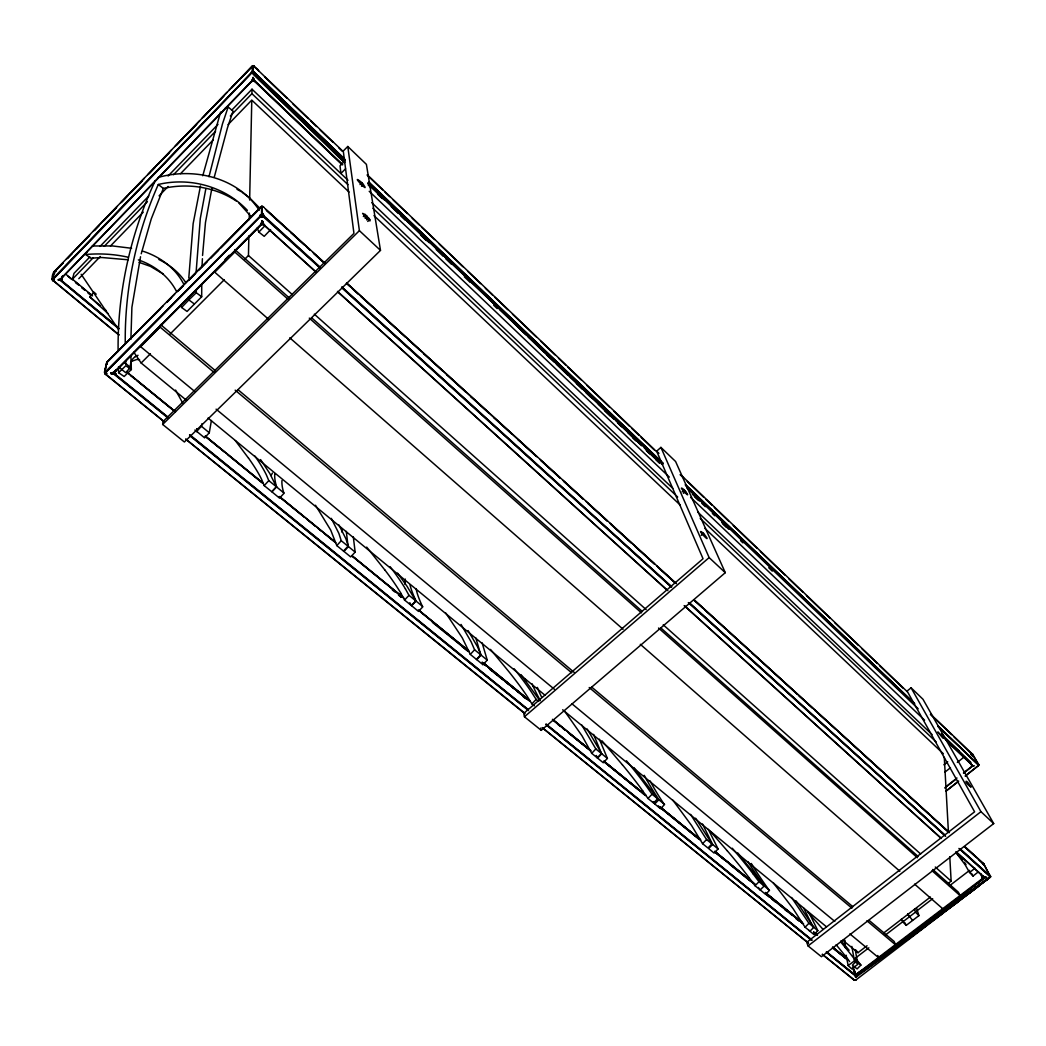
<?xml version="1.0" encoding="UTF-8"?>
<svg xmlns="http://www.w3.org/2000/svg" width="1046" height="1046" viewBox="0 0 1046 1046"><rect width="100%" height="100%" fill="white"/><g stroke="black" fill="none" stroke-linecap="round" stroke-linejoin="round"><path stroke-width="1.5" d="M262.69 206.52C257.944 206.507 264.821 207.121 263.134 206.755C261.644 205.055 261.696 216.457 262.088 217.359C266.756 214.901 258.859 212.717 261.016 216.287M262.847 221.307L262.415 224.445L262.428 221.268M260.807 206.873L262.193 206.402L263.697 207.33L261.618 206.493L261.565 214.273L260.585 215.711M262.023 221.321L261.605 224.681L262.245 221.111L264.102 225.243L262.245 221.111C258.597 226.433 264.939 225.766 262.245 221.111L261.252 224.877M252.792 71.873C253.629 71.481 252.74 72.579 253.55 71.403M181.063 304.778L181.586 307.459L187.051 311.447L201.682 296.763L201.747 284.041M181.586 307.459L188.855 299.901L188.908 296.999M194.294 303.928L188.855 299.901L196.256 292.723L196.308 289.912M53.202 280.72L54.34 280.027L53.019 278.589L252.243 71.808L252.583 65.78L253.341 65.702L253.224 71.52L344.33 158.652M261.631 216.81L263.697 217.045L262.638 213.763L261.631 216.81L262.768 214.09L104.757 372.938L106.731 362.321L160.051 309.289M130.894 339.283L131.901 307.315L140.53 256.754M230.329 115.975L251.916 93.669L252.008 89.198L347.978 180.265M244.986 258.99L248.451 255.525L248.87 235.938M249.223 219.621L249.366 213.096M249.641 200.034L251.772 100.508M52.771 278.89C54.366 276.026 53.189 284.133 53.176 278.837L252.465 72.004L252.962 65.65L253.197 66.552M957.691 902.162L860.923 972.806L957.626 902.188L990.497 876.914L983.724 863.774L965.066 846.829M125.259 343.193C124.657 288.748 136.176 234.239 158.299 184.488C189.927 176.892 225.021 186.528 247.405 210.403M54.797 270.809C53.594 273.974 51.424 282.904 53.385 280.001C50.313 280.184 53.49 268.626 56.157 271.306M52.509 279.779L52.326 279.021M262.245 221.111L262.023 224.498L262.245 221.111L263.697 224.812M972.623 754.807L972.349 755.722L972.152 753.826L930.692 714.3M263.71 216.98L261.945 214.103L320.233 267.266M341.846 532.048L341.95 529.119M978.337 764.195L977.997 766.025L978.193 763.737L978.481 765.515L965.17 776.106L977.932 766.012C979.187 762.887 978.088 765.437 978.664 764.6M855.301 980.115L854.046 979.775M268.861 319.527L214.744 272.208L234.801 252.034L234.905 249.628L289.807 298.398M202.414 258.728L202.022 266.573M202.558 255.459L205.461 222.576L211.893 188.254M972.558 755.813C974.467 754.441 970.23 752.819 971.747 754.781M105.345 371.435C109.608 378.155 101.854 366.636 105.738 374.481L164.183 421.773M115.688 371.199L110.837 373.435C115.871 373.017 115.831 371.997 110.837 373.435C116.956 375.096 116.603 373.004 110.837 373.435C119.479 370.846 113.295 369.146 115.256 374.272L168.484 417.485M986.09 877.359C980.939 877.842 981.893 875.24 986.365 877.555C982.665 875.018 981.763 878.418 983.776 876.836L955.939 851.627M984.129 864.532C983.855 866.493 983.645 862.152 984.116 864.767L990.497 876.914L867.448 967.681M254.426 81.261L253.093 77.574L252.164 81.313L253.093 77.574L254.819 81.588M262.389 213.672C264.416 221.896 261.853 209.2 262.441 216.614M196.177 271.411L200.296 218.536L205.814 188.895M188.79 277.909L193.144 223.635L200.466 185.979M106.326 374.128C103.24 373.03 105.005 369.604 106.627 373.867M52.3 279.53L54.523 271.685L62.825 262.925M211.41 420.505L209.278 432.769L204.598 437.869L196.74 431.383L197.315 428.795M52.378 279.857L54.34 280.027L52.313 279.19M252.544 81L253.093 77.574C254.897 81.954 252.426 81.954 253.093 77.574L251.798 81.627L252.91 80.66M105.659 374.455L104.665 372.703L106.849 362.191M106.077 374.324C103.92 367.604 104.286 376.063 106.208 372.834M104.94 373.448L105.62 374.35M105.241 373.801L164.222 421.656M162.666 424.454L162.993 421.577L353.94 233.402L343.271 151.003L347.782 146.479L366.401 164.366L380.496 250.386L184.384 442L162.666 424.454L359.393 230.669L347.782 146.479M252.583 65.78L252.857 66.552M985.737 877.228L876.875 959.666L856.073 974.532L854.477 973.682L855.628 977.435L943.204 913.066M262.821 214.417L261.317 216.614M263.252 214.665L262.036 216.666M260.362 215.241L261.958 214.365L263.67 215.201M261.147 214.43L260.441 215.463M405.325 579.066L404.959 584.322M253.263 80.895L253.093 77.574M115.034 372.311L110.837 373.435L115.099 373.043L115.74 369.787M62.564 275.948C59.988 277.504 63.95 282.263 61.139 279.544C62.616 276.732 61.949 279.125 59.779 280.106C55.033 278.393 65.074 282.041 61.649 278.641M163.202 305.733L106.927 362.517C106.64 364.243 102.103 376.115 106.561 373.161M261.186 206.755C267.358 205.997 257.891 208.468 261.801 206.428M176.983 291.821L260.82 207.226L262.01 206.559L263.67 207.2M196.74 431.383L201.42 426.271L201.97 423.722M972.636 754.218L972.532 755.761L971.943 753.813M855.706 980.102L990.287 877.058L989.921 875.24L990.601 876.43L960.346 849.012M983.332 863.486C983.711 864.284 983.083 864.035 983.776 863.852M253.302 65.78L254.113 66.16L253.328 65.702M141.236 253.773L151.278 218.849L163.333 188.424C188.123 182.854 215.228 186.933 236.474 201.146M252.557 66.29C250.739 64.904 259.395 69.258 258.676 71.167M260.82 217.411L262.768 214.09M263.278 216.797L261.539 216.47M92.532 295.861L72.462 279.164L73.965 273.398L89.838 256.976M214.234 177.284L227.413 128.017L233.049 111.138L228.146 106.993L225.465 107.816M208.978 176.761L222.471 123.886L228.146 106.993M978.559 765.018L978.193 763.737L977.827 765.933M202.767 175.754L220.588 112.04M62.551 276.288L61.544 279.491L59.243 280.302L252.74 79.927L254.139 80.267L342.774 164.719M62.642 276.628L61.701 279.74L59.714 279.426M52.575 280.08L52.47 279.021M54.34 280.027L52.509 279.491L52.928 278.367M62.067 278.197L60.825 279.74L58.641 279.491M826.327 951.912L855.497 975.591L876.875 959.666M854.203 980.076L855.994 979.736L854.059 980.076L822.234 954.318M104.796 372.036L104.979 373.304L262.232 214.404M262.454 216.967C258.872 215.502 261.448 213.319 263.592 215.424M972.453 755.709L972.335 753.905M978.023 765.999L978.193 763.737L977.67 765.803M262.86 216.653C264.926 216.404 261.212 215.672 260.716 214.783M253.472 66.29L254.505 66.499L253.707 66.434M105.358 371.212L104.757 372.533L262.873 213.449M854.307 980.18L855.471 980.233L854.334 979.841M128.135 259.787L101.907 257.512L90.819 258.205L85.72 254.518L86.936 251.707M155.187 180.801C130.776 233.062 117.832 290.618 118.093 348.318L118.12 351.482M971.695 764.561C971.433 766.888 971.616 765.646 974.401 765.803M856.334 974.31L984.312 877.097L985.306 877.163L888.485 951.18L990.327 876.979L958.921 848.437M115.361 371.578L114.785 372.86L115.675 374.22M271.071 475.577L272.405 473.093M115.675 373.566L110.837 373.435M613.466 418.439L368.205 182.697M62.25 280.289L58.262 280.236M663.112 463.966L408.241 220.523L567.756 374.716M252.086 71.612L251.354 71.978L253.995 71.769M978.611 765.254L938.04 726.565M938.105 726.277L978.69 764.94L978.507 764.168M978.01 765.907L977.984 765.123M989.098 877.333L888.316 951.729M53.647 279.387L53.49 280.289M61.871 278.537L59.975 279.962L58.21 279.674M111.974 373.043L112.04 373.736M112.955 372.677L113.073 373.971M260.807 225.282L261.683 224.432M107.843 313.382L89.747 296.855L93.996 292.161L96.193 294.201M353.313 536.873L355.156 552.092L350.672 556.903L336.786 545.581L341.244 540.717L338.878 533.408L331.294 518.358M260.546 459.573L269.855 473.59L276.353 486.743L271.751 491.712L264.193 485.606L268.796 480.624L266.39 474.936A286.944 39.748 40.5 0 0 254.91 456.043M343.964 551.373L348.449 546.535L345.886 538.729L338.904 524.935M343.546 551.033L348.043 546.208L346.304 531.368M482.128 642.872L487.24 660.131L482.938 664.681L470.295 654.391L474.583 649.775L471.158 641.865L461.051 624.436M397.519 573.077L406.92 586.126L415.798 600.849L411.392 605.542L404.567 600.051L408.986 595.331L405.39 588.846M476.793 659.621L481.095 655.044L477.407 646.585L468.111 630.594M476.44 659.333L480.755 654.77L475.812 637.929M599.423 739.182L607.399 758.415L603.254 762.73L591.709 753.329L595.841 748.962L581.759 725.009M534.388 705.854L531.917 703.866L536.167 699.408L531.59 692.282A246.608 33.786 42.3 0 0 514.148 668.773M597.305 757.84L601.463 753.499L593.592 734.397M695.603 818.247L711.947 843.874L707.959 848.005L702.585 843.691L706.56 839.533L690.556 814.389M54.732 271.071L252.661 65.78M66.225 259.395L89.995 234.696M93.395 231.166L117.165 206.467M120.565 202.937L144.335 178.225M147.734 174.708L171.505 149.996M174.904 146.466L199.812 120.591M202.074 118.237L226.982 92.362M229.244 90.008L251.89 66.473L253.851 66.238M55.19 271.228L63.113 263.004M67.637 258.297L72.174 253.59M76.698 248.896L89.145 235.951M94.807 230.081L99.331 225.374M103.855 220.667L116.302 207.736M121.964 201.852L127.625 195.981M131.025 192.451L142.334 180.696M149.12 173.636L154.782 167.752M158.181 164.235L169.491 152.468M176.29 145.42L183.076 138.36M185.338 136.006L196.661 124.252M203.447 117.191L210.233 110.144M212.508 107.79L223.818 96.036M231.741 87.799L237.403 81.915M240.789 78.398L252.112 66.63M270.613 229.689L264.207 236.344L258.859 232.081L265.279 225.4M260.768 215.986C264.363 213.829 259.212 204.846 263.579 207.108M261.67 216.967L262.52 214.116M633.889 767.594L657.659 798.765L653.58 802.988L647.971 798.464L652.05 794.228L646.703 786.618A233.559 30.857 43.1 0 0 626.41 760.743M100.05 246.411L148.807 195.968M168.092 176.016L217.986 124.396M231.597 110.327L252.008 89.198M72.462 279.164L92.911 258.035M104.26 246.294L147.421 201.682M173.544 174.682L215.568 131.247M78.816 278.681L100.298 256.505M110.471 246.006L143.25 212.155M159.084 195.824L168.118 186.489M180.566 173.649L213.345 139.798M228.041 124.631L251.785 100.115L349.05 192.059M796.098 900.946L813.853 927.24L810.009 931.175L805.093 927.227L808.924 923.265L791.534 897.468M702.481 824L712.627 844.436L708.639 848.568L714.091 853.065L718.079 848.947L708.338 829.347M760.285 889.976L765.594 894.356L769.516 890.342L764.221 885.962L760.167 889.885L755.042 885.753L758.978 881.726L752.976 873.724M809.107 912.792L817.815 930.639L813.971 934.562L808.872 930.352M840.801 942.08A215.738 25.47 44.2 0 1 849.757 953.037L856.203 961.274L852.412 965.131L857.105 968.91L860.897 965.066L855.89 958.711M106.757 362.426L260.624 207.147M166.654 302.255L174.682 294.135M166.942 302.346L171.531 297.705M178.408 290.762L183.011 286.133M188.751 280.341L195.628 273.385M199.08 269.907L207.108 261.801M210.56 258.336L218.588 250.229M220.889 247.902L261.055 207.37L263.134 206.755M224.903 259.683L229.349 255.224M115.034 371.722L260.99 224.955M186.593 400.396L141.158 363.014L150.389 353.77M170.001 334.119L224.223 279.792M344.592 161.189L340.015 165.778L340.931 173.427L345.572 168.785M360.059 184.593L361.942 182.723C347.076 170.563 373.867 198.165 361.942 182.723M361.55 186.266L363.433 184.397M363.354 216.522L365.329 214.561L369.735 219.477L369.957 220.915L365.812 217.777L362.609 213.371L365.329 214.561M365.041 218.117L367.028 216.156M366.61 219.869L368.597 217.908M367.747 221.438L369.735 219.477M118.616 372.716L125.808 365.734L131.351 369.552L124.16 376.495L118.616 372.716L118.46 368.323M252.779 78.633L253.498 78.633M252.517 79.535L253.838 79.535M656.653 451.179L660.915 447.387L675.598 461.508L725.283 572.685L541.24 730.33L524.451 716.772L523.719 713.411L703.03 558.734L656.653 451.179L658.915 453.336M977.945 765.764L978.533 764.888L972.989 755.107M253.694 66.852L254.413 66.369M261.905 222.236L262.69 222.223M261.605 223.177L263.069 223.164M682.11 491.855L684.319 489.907C695.538 504.277 673.912 481.683 684.319 489.907M683.404 493.307L685.614 491.372M260.415 207.226L263.422 206.99M701.225 535.369L703.553 533.355C715.386 548.575 692.779 525.053 703.553 533.355M524.451 716.772L709.136 557.596L660.915 447.387M58.733 280.341L61.518 280.08M989.961 877.149L984.992 881.19L990.287 877.058M911.092 687.81L907.091 691.053L974.597 811.814L806.688 942.341L808.074 945.924L821.424 956.711L993.7 823.594L922.964 699.238L911.092 687.81L980.952 811.683L993.7 823.594M263.082 207.356L261.592 206.637M916.558 908.15L918.937 915.616L906.254 925.344L902.776 921.892L915.472 912.138L914.531 909.157M978.415 871.776L973.055 876.038L969.59 872.508L974.964 868.232M943.871 764.809L947.715 761.776M944.93 772.131L950.448 767.764M957.325 762.416L964.464 756.716M945.453 787.115L956.998 778.028M963.418 772.981L972.414 765.907L969.76 761.946M944.76 788.004L956.266 778.956M963.941 772.916L972.898 765.881L943.976 737.861M945.846 791.194L958.685 781.127L945.911 791.221M808.074 945.924L980.952 811.683M842.841 940.262L857.982 952.71L867.042 945.754M883.857 932.836L930.43 897.037M948.552 883.125L951.141 881.137L949.781 856.687M855.602 957.953L868.834 947.82M885.151 935.229L903.705 921.003M916.636 911.066L932.692 898.684M949.402 885.844L969.603 870.35M969.498 893.206L978.611 886.21M939.661 913.25L902.724 940.877L990.039 877.149M906.398 940.563L926.089 925.88M341.885 164.209L254.387 80.856L252.648 80.424L59.779 280.106L60.982 279.334M854.438 960.882L857.916 964.281L851.653 968.897L848.175 965.51L854.438 960.882L851.849 946.408M956.672 852.464L983.318 876.6L982.063 877.699L982.795 876.208M971.106 754.532L972.662 754.349M971.303 754.741L972.492 754.284M855.497 975.591L969.394 893.245L990.601 876.705L960.293 849.3M855.68 976.977L856.988 976.049L855.68 976.519M856.582 973.97L861.59 970.583M262.781 216.6L260.336 215.045L263.461 215.685M982.848 863.865L983.593 863.761M854.687 980.337L855.576 979.984M130.828 361.589L136.738 359.484L139.576 359.628M135.405 356.542L138.059 355.287M260.336 215.045L263.291 215.96L320.063 267.554M985.594 877.411L982.456 877.542M978.402 764.051L973.002 754.885L971.459 753.944M855.445 980.194L854.608 979.841M982.429 863.447L983.619 863.669M982.063 877.699L984.221 877.189L982.704 877.568M982.861 876.443L984.861 877.228L982.599 877.176M853.654 979.723L854.922 980.337M158.051 177.48C194.111 167.046 238.03 177.65 259.199 210.233M262.101 215.607L319.841 267.854M981.226 874.077C979.958 877.136 986.64 878.326 982.952 876.339M85.72 254.518C99.945 253.25 114.432 254.086 128.344 257.277M60.498 279.857L59.151 279.413L118.25 328.339M60.459 279.713L61.387 279.949M92.336 245.98L112.484 245.941L131.587 248.281M854.595 980.167L853.784 979.657M251.994 71.743L344.801 160.299M139.066 262.337L150.441 266.377L163.176 273.987M61.374 280.027L62.054 280.302M61.021 279.949L60.341 279.557M983.593 877.267L982.848 876.692M253.563 80.66L254.4 81.313M142.452 251.066C159.371 256.388 174.957 267.541 183.338 283.414M138.347 259.892C154.246 265.253 168.707 276.222 176.447 291.311M946.552 740.803L972.898 765.881M158.874 259.5C169.583 264.756 179.324 272.601 185.822 282.668M236.997 189.3L241.195 191.627M167.961 417.485L114.681 374.246L114.066 372.585L261.147 224.537L262.69 223.962L263.67 224.916M242.371 192.49L249.419 197.681L259.774 208.167M196.256 292.723L201.682 296.763M158.299 184.488L163.333 188.424M263.396 223.922L261.356 223.936L113.452 372.794L113.949 374.141L168.471 418.387M263.331 224.249L315.696 271.659M89.747 296.855L100.39 305.667M398.448 595.004L400.984 597.031M461.94 646.441L468.32 651.54M489.946 669.44L502.681 679.639M505.231 681.678L509.049 684.738M511.599 686.777L514.148 688.817M516.698 690.857L520.516 693.903M523.065 695.943L525.615 697.983M523.209 696.649L525.759 698.689M557.61 724.159L560.146 726.199M562.696 728.238L565.245 730.278M569.063 733.338L589.369 749.76L567.965 732.357M832.577 947.48L847.613 959.548M832.472 947.598L847.404 959.6M194.896 430.024L197.158 431.854L196.726 428.834M765.607 894.108L769.411 897.18M771.948 899.22L775.766 902.293M784.657 909.458L787.193 911.497M796.084 918.663L798.621 920.715M813.866 932.993L816.403 935.032L813.88 932.98M408.986 595.331L415.798 600.849M341.244 540.717L355.156 552.092M474.583 649.775L487.24 660.131M536.167 699.408L538.625 701.395M652.05 794.228L657.659 798.765M595.841 748.962L607.399 758.415M758.978 881.726L764.09 885.857L737.848 852.987M706.56 839.533L711.947 843.874M856.203 961.274L860.897 965.066M808.924 923.265L813.853 927.24M392.315 589.918L394.852 591.984M398.604 595.004L401.128 597.07M432.39 622.357L446.106 633.458M446.694 633.889L468.281 651.344M483.409 663.569L485.893 665.583M489.62 668.59L492.104 670.604M495.83 673.624L529.368 700.755M185.796 439.111L524.647 713.124M542.194 727.558L808.545 943.126M822.496 954.41L854.438 980.063M185.783 439.255L524.961 713.751M542.756 728.147L808.257 943.008M268.796 480.624L276.353 486.743M483.487 663.739L485.972 665.753M488.456 667.779L492.195 670.8M494.68 672.813L497.164 674.84M502.145 678.867L525.772 698.035M190.032 434.966L528.387 709.672M546.117 724.08L812.245 940.145M827.451 952.488L855.327 975.12L852.516 967.341M189.522 434.992L528.217 709.933M545.986 724.342L811.108 939.556M190.019 435.881L528.531 710.6M546.274 725.009L811.238 940.053M826.458 952.396L855.615 976.062M589.16 749.224L574.162 737.404M604.379 761.593L646.219 795.601M660.17 806.937L700.755 839.925M714.706 851.261L755.29 884.236M765.437 892.473L802.204 922.363M814.886 932.666L817.423 934.732M832.642 947.101L847.861 959.457M553.072 720.249L565.481 730.343M604.575 762.129L645.134 795.078M660.353 807.434L699.643 839.363M714.849 851.719L752.872 882.615M766.81 893.938L803.563 923.801M813.71 932.038L817.514 935.124M832.721 947.493L847.927 959.849M126.814 372.01L174.891 411.222M205.251 435.986L262.18 482.415M279.883 496.863L335.544 542.273M351.992 555.688L403.861 597.998M419.041 610.38L468.386 650.625M483.566 663.007L529.106 700.166M553.138 719.766L591.095 750.727M603.738 761.043L645.487 795.104M660.667 807.486L699.892 839.467M715.072 851.862L753.015 882.811M765.672 893.14L802.36 923.056L765.79 893.258M127.442 372.677L175.506 411.876M205.866 436.64L262.781 483.069M279.23 496.484L334.877 541.867M352.594 556.315L401.912 596.547M418.361 609.962L468.961 651.227M484.141 663.609L529.668 700.755M552.432 719.321L589.081 749.211M604.235 761.553L645.879 795.509M661.033 807.852L700.153 839.755M715.307 852.098L751.904 881.935M130.672 375.579L134.463 378.678M137 380.744L174.957 411.706M205.33 436.483L219.255 447.832M221.791 449.898L224.315 451.964M228.12 455.049L262.285 482.925M280.001 497.373L304.046 516.986M306.583 519.051L315.434 526.269M317.971 528.335L321.763 531.433M324.299 533.499L335.688 542.782M352.136 556.197L401.494 596.455M420.479 611.936L468.569 651.161M483.749 663.543L502.734 679.024M505.27 681.09L509.062 684.189M511.599 686.254L514.122 688.307M516.659 690.373L529.315 700.702M604.444 762.116L633.458 785.781M635.981 787.847L638.505 789.9M642.296 792.986L644.82 795.052M659.961 807.407L699.068 839.31M715.464 852.686L719.256 855.785M721.779 857.838L724.303 859.89M729.35 864.009L750.793 881.517M765.933 893.859L792.437 915.472M796.215 918.571L798.739 920.624M834.97 949.624L845.979 958.672M972.741 754.597L972.911 755.33M208.049 418.047L545.005 695.237M562.67 709.776L826.432 926.756M118.486 366.767L125.677 372.69L130.462 367.434L124.474 362.478M118.969 334.812L53.333 280.576M118.917 335.008L52.836 280.38L53.385 280.89M201.42 426.271L209.278 432.769M60.59 279.74L117.139 326.574M60.014 279.648L119.139 328.601M194.726 391.466L140.648 346.697L160.116 327.123L213.907 372.298M216.104 409.169L554.38 689.236M571.979 703.814L834.8 921.421M849.888 933.908L878.823 957.861L877.79 955.495M817.815 930.639L812.729 926.429L803.799 908.229M712.627 844.436L718.079 848.947M66.146 274.497L72.893 279.949M75.404 282.028L79.169 285.166M81.68 287.245L85.445 290.383M87.956 292.462L91.721 295.587M68.042 276.327L71.808 279.452M75.573 282.577L78.084 284.669M81.85 287.794L84.36 289.886M88.126 293.011L90.636 295.103M235.18 390.171L571.691 672.813M589.212 687.523L851.915 908.176M866.925 920.781L895.703 944.956L894.108 941.426L869.121 920.402M160.469 324.508L215.463 370.742M237.952 389.661L574.162 672.369M591.657 687.091L852.869 906.738M103.894 308.648L106.234 310.649M289.768 337.806L623.089 629.261M640.309 644.31L899.835 871.226M914.596 884.132L942.891 908.869M311.773 317.906L642.401 611.557M660.693 627.822L918.127 856.465M932.771 869.461L958.384 892.225L960.15 895.664L932.064 870.743M234.801 252.034L288.539 299.718M309.289 318.128L641.446 612.864M658.535 628.031L917.42 857.746M248.451 255.525L292.37 294.619M314.323 314.166L646.153 609.596M663.229 624.802L920.637 853.981M935.281 867.016L951.141 881.137M337.479 291.389L667.884 590.689M684.829 606.039L941.413 838.461M263.867 224.929L315.944 272.104M337.753 291.847L667.191 590.258M684.149 605.621L940.929 838.199M261.788 213.462L264.207 215.659M341.964 287.022L671.689 586.675M689.811 603.137L944.643 834.734M341.807 287.31L671.584 586.963M689.706 603.424L944.59 835.035M341.584 287.611L671.401 587.224M688.307 602.588L945.636 836.369M264.677 208.232L325.058 263.278M346.801 283.1L676.461 583.681M694.57 600.195L949.376 832.511M265.71 209.409L310.387 250.138M312.806 252.334L324.888 263.344M346.618 283.165L537.396 457.102M539.814 459.299L560.342 478.009M562.761 480.219L583.276 498.929M585.695 501.126L607.425 520.947M609.844 523.144L654.521 563.886M656.94 566.082L675.049 582.596M694.374 600.208L949.14 832.485M964.843 846.802L983.606 864.009M266.704 210.651L287.232 229.362M290.853 232.67L304.125 244.777M306.543 246.974L310.165 250.282M313.787 253.577L324.652 263.487M346.396 283.296L350.018 286.604M352.424 288.801L358.464 294.305M360.883 296.502L372.951 307.511M376.573 310.819L395.898 328.418M399.52 331.726L405.56 337.23M407.966 339.427L420.047 350.436M423.669 353.744L442.981 371.343M446.603 374.651L465.928 392.263M470.752 396.669L488.861 413.17M493.699 417.576L511.808 434.09M517.848 439.595L535.957 456.095M540.782 460.502L560.107 478.114M563.729 481.422L583.04 499.02M587.878 503.427L607.19 521.039M610.812 524.347L631.339 543.057M634.961 546.352L654.286 563.964M657.908 567.272L674.814 582.674M694.126 600.286L702.585 607.988M704.991 610.197L725.519 628.908M727.938 631.104L749.668 650.913M752.087 653.122L796.764 693.838M799.17 696.048L812.454 708.155M814.873 710.352L835.401 729.062M837.807 731.272L858.335 749.982M861.956 753.277L881.281 770.889M884.903 774.197L904.215 791.796M909.052 796.202L928.364 813.814M931.986 817.122L948.892 832.524M964.595 846.829L975.46 856.739M979.082 860.047L983.606 864.349M115.949 374.115L115.191 372.834M359.393 230.669L380.496 250.386M709.136 557.596L725.283 572.685M53.764 280.59L53.372 279.099L252.465 72.004M944.486 737.718L959.169 751.564L942.708 735.691M373.971 215.607L680.031 504.878M704.939 528.413L943.387 753.774M251.916 93.669L347.978 184.684M372.886 208.285L677.69 497.046M700.219 518.398L936.235 741.993M371.748 202.663L672.787 488.364M697.669 511.978L932.025 734.514M344.762 160.286L252.635 72.318L252.871 73.338M368.192 183.73L662.079 464.28M686.869 487.946L918.192 708.783M968.021 761.004L945.545 739.496M254.57 81.274L342.147 164.693M369.212 191.287L669.348 477.107M690.622 497.36L924.599 720.171M254.152 66.486L342.709 151.055M367.303 174.826L656.247 451.31M680.998 475.015L907.313 691.746M264.573 76.816L286.996 98.285M292.906 103.946L308.256 118.629M310.61 120.891L316.52 126.54M320.063 129.939L333.046 142.374M338.943 148.022L342.487 151.409M367.277 175.153L382.627 189.836M384.98 192.098L389.713 196.622M393.244 200.008L407.417 213.58M412.137 218.104L419.224 224.877M421.577 227.139L434.574 239.573M439.294 244.097L462.907 266.704M467.627 271.215L480.611 283.649M485.331 288.173L492.418 294.959M494.771 297.221L507.768 309.655M512.488 314.166L536.088 336.773M540.821 341.297L554.981 354.856M558.525 358.255L565.611 365.028M567.965 367.29L580.948 379.724M586.858 385.373L609.282 406.855M614.015 411.379L629.352 426.062M631.719 428.324L638.805 435.11M641.159 437.372L654.142 449.806M680.122 474.675L683.666 478.061M687.209 481.448L703.736 497.281M706.089 499.53L711.999 505.192M714.353 507.454L728.526 521.013M733.246 525.537L756.859 548.143M760.39 551.53L785.193 575.261M788.723 578.66L802.897 592.219M806.44 595.605L830.04 618.212M834.773 622.736L858.374 645.343M861.917 648.729L877.267 663.426M879.634 665.687L903.234 688.294M930.391 714.287L932.757 716.549M935.111 718.811L951.638 734.632M954.004 736.894L972.205 754.558M253.603 71.612L345.141 159.724M369.12 182.344L663.099 463.221M685.535 484.664L914.583 703.5M938.197 726.068L978.625 764.953M368.663 182.279L662.837 463.313M685.287 484.756L914.479 703.71M252.831 71.494L345.141 159.79M685.522 485.383L914.439 704.023M252.779 72.762L344.735 160.823M471.184 281.348L619.363 423.8M408.241 220.523L613.74 418.465M616.081 420.727L641.917 445.596M644.271 447.858L659.542 462.567M692.426 494.235L699.473 501.021M701.814 503.283L705.344 506.669M712.391 513.455L714.732 515.717M721.779 522.503L728.827 529.289M740.568 540.599L742.922 542.861M768.758 567.743L772.275 571.129M941.387 733.978L970.753 762.259M618.16 422.976L641.682 445.635M646.389 450.172L659.32 462.633M694.596 496.628L698.127 500.027M722.825 523.811L726.342 527.21M570.096 376.978L592.415 398.487M598.286 404.148L613.544 418.858M618.238 423.382L621.769 426.781M627.639 432.443L635.85 440.353M646.428 450.538L649.945 453.938M655.816 459.599L659.333 462.999M368.257 182.841L497.621 307.511M499.975 309.773L525.837 334.707M528.191 336.982L543.475 351.718M547.006 355.117L554.066 361.916M556.42 364.178L568.174 375.514M576.411 383.451L582.295 389.112M585.812 392.512L590.519 397.049M604.627 410.647L610.511 416.308M632.856 437.843L636.386 441.242M368.192 183.56L429.174 242.659M436.208 249.484L443.256 256.309M445.596 258.571L451.467 264.259M464.359 276.759L470.229 282.446M493.686 305.184L497.203 308.596M344.422 161.228L259.434 79.614L344.84 162.339M369.003 185.037L384.222 199.786M391.243 206.585L398.265 213.397M400.605 215.659L405.286 220.196M420.505 234.945L426.35 240.606M368.231 184.998L370.572 187.273M377.593 194.072L382.274 198.596M252.923 74.031L344.317 162.535M956.201 852.712L962.725 860.034M238.828 202.898L250.935 216.378M907.653 914.191L912.543 920.336M915.472 912.138L918.937 915.616M807.564 911.903L823.045 929.41M710.365 831.361L727.349 850.908M601.96 740.79L622.396 764.809M841.076 940.681L849.117 950.317M252.936 71.403L253.563 72.697M956.005 852.595L965.013 864.584L969.59 872.508M490.482 649.396L508.944 671.754A246.542 34.675 42.3 0 1 527.459 696.767L531.917 703.866M366.675 547.11L384.823 569.939M773.321 882.824L793.051 908.621L805.093 927.227M521 674.709L539.854 700.572M845.926 956.802L849.627 961.562M235.311 440.575L248.464 458.083M672.892 800.203L691.615 825.582L702.585 843.691M856.02 950.16L857.982 952.71M758.337 887.426L760.167 889.885M749.08 877.725L755.042 885.753M564.579 711.084L582.06 735.887L591.709 753.329M445.779 613.021L462.254 637.812L470.295 654.391M642.649 790.828L647.971 798.464M964.412 862.244L966.02 864.584M81.17 274.274L118.433 329.398M133.888 352.267L141.158 363.014M587.146 728.97L601.738 753.735L597.606 758.075L596.298 755.5M315.487 505.244L330.732 530.139L336.786 545.581M747.942 861.773L749.459 864.231M175.558 390.066L182.71 402.971M262.258 214.822L262.977 215.986L262.454 214.927M970.557 762.73L972.009 765.476M971.512 873.397L973.055 876.038M409.836 602.731L411.392 605.542M401.01 593.513L404.567 600.051M107.032 364.426L106.6 363.498M644.231 775.321L646.441 779.518M54.98 272.888L54.588 272.038M904.855 922.703L906.254 925.344M901.391 919.251L902.776 921.892M52.392 279.7L52.731 280.367M257.172 228.041L258.859 232.081M853.091 967.288L856.073 974.532M852.791 967.341L855.798 974.611M264.193 485.606L261.827 479.866A286.866 40.781 40.4 0 0 248.543 458.135M532.061 683.796L533.042 686.254M908.124 913.825L909.079 916.871M482.232 662.053L482.938 664.681M540.717 728.081L541.24 730.33M857.315 961.522L855.288 949.768M188.267 297.156L188.855 299.901M525.157 678.749L525.667 681.26M846.109 955.194L848.175 965.51M252.975 65.65L253.027 66.526M845.377 947.768L844.985 940.276M944.29 757.304L948.434 832.25M131.351 369.552L130.881 355.797M125.651 361.105L125.755 364.191M130.253 367.251A495.882 68.918 43.4 0 1 135.47 356.608M384.902 569.992A263.814 37.748 41.4 0 1 401.076 593.566M390.106 566.671A263.88 36.78 41.4 0 1 405.43 588.885M283.754 492.836A473.433 61.871 44.1 0 1 281.962 480.572M276.641 486.991A485.658 63.401 44.1 0 1 274.81 473.916M422.388 606.262A456.148 55.477 44.6 0 1 416.086 588.637M416.138 601.149A467.915 56.772 44.7 0 1 410.058 585.145M622.475 764.861A233.493 31.668 43 0 1 642.728 790.881M541.697 697.224A442.445 49.75 45 0 1 537.356 687.405M540.364 700.624A453.833 50.862 45.1 0 1 533.159 686.372M727.428 850.96A223.439 28.791 43.7 0 1 749.158 877.79M732.252 848.228A223.504 28.046 43.7 0 1 753.042 873.776M663.87 803.838A431.161 44.638 45.3 0 1 650.076 780.904M659.974 808.205A431.057 45.789 45.3 0 1 658.444 805.851M654.953 804.126A442.131 46.809 45.4 0 1 653.319 801.615M659.045 799.915A442.249 45.579 45.3 0 1 646.598 779.662M836.146 944.747A215.685 26.15 44.2 0 1 846.005 956.868M768.692 889.597A421.721 40.179 45.5 0 1 751.276 863.473M764.443 886.158A432.56 40.99 45.5 0 1 749.642 864.401M970.923 786.932C963.575 782.33 965.131 776.943 970.923 786.932M276.536 486.9L271.947 491.868L279.53 498.118L284.12 493.163L276.536 486.9M416.007 601.019L411.601 605.712L418.492 611.4L422.885 606.719L416.007 601.019M658.849 799.732L654.77 803.956L660.536 808.715L664.602 804.492L658.849 799.732M943.152 737.966L937.974 732.161L943.152 737.966M816.272 934.418L813.736 932.352L816.272 934.418"/></g></svg>
